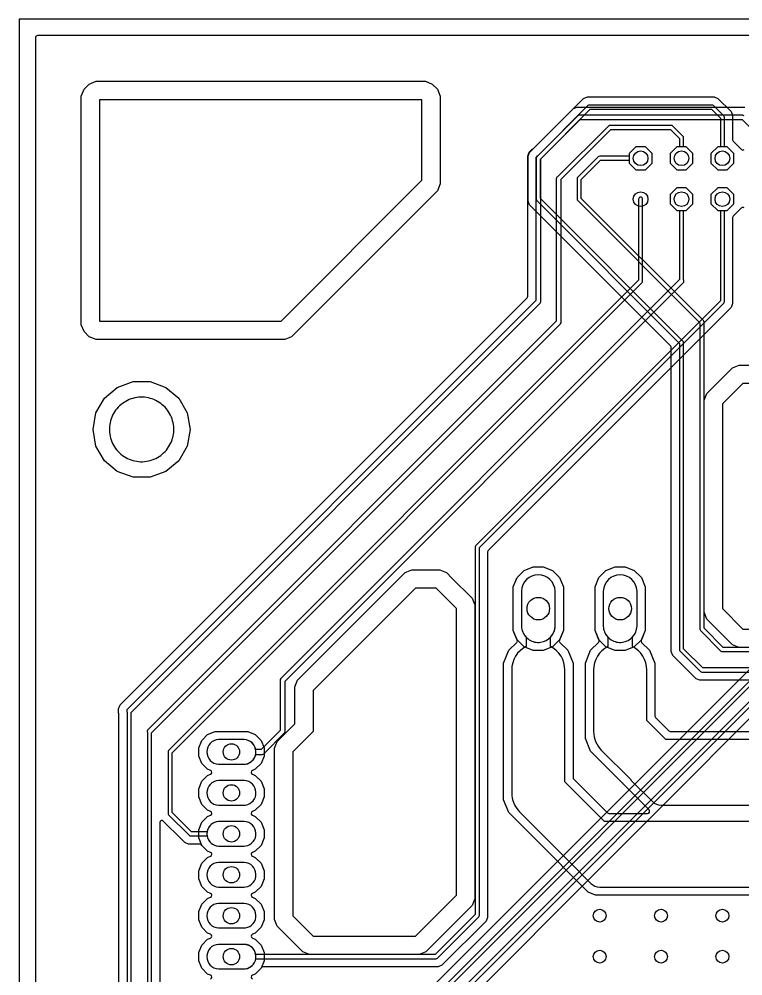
# Model space of a CAD drawing. Header units: millimetres. Extents: x 30 to 140, y 53 to 175.
# Drawn here: x 30 to 74.9, y 115.6 to 175 of the extents above; entities that cross this region are included whole.
import ezdxf

# ---------------------------------------------------------------- set-up
doc = ezdxf.new("R2010")
doc.units = ezdxf.units.MM

msp = doc.modelspace()

# ---------------------------------------------------------------- linework, layer by layer
at = {"layer": '16_copper'}
for points in [[(100.389, 173.984), (31.143, 173.984, 0.414214), (31.016, 173.857), (31.016, 54.143, 0.414214)], [(84.774, 133.985), (72.264, 133.985), (72.03, 134.082), (70.582, 135.53), (70.485, 135.764), (70.485, 154.624, 0.198912), (70.448, 154.714), (61.888, 163.274), (61.888, 163.274), (61.692, 163.47), (61.595, 163.704), (61.595, 166.496), (61.692, 166.73), (61.888, 166.926), (61.888, 166.926), (64.214, 169.252), (64.214, 169.252), (64.41, 169.448), (64.644, 169.545), (75.056, 169.545)], [(75.02, 169, 0.198912), (74.93, 169.037), (64.77, 169.037, 0.198912), (64.68, 169), (62.14, 166.46, 0.198912), (62.103, 166.37), (62.103, 163.83, 0.198912), (62.14, 163.74), (70.993, 154.887), (70.993, 135.89, 0.198912), (71.03, 135.8), (72.3, 134.53, 0.198912), (72.39, 134.493), (85.037, 134.493)], [(85.09, 134.747), (72.443, 134.747), (71.247, 135.943), (71.247, 154.94, 0.198912), (71.21, 155.03), (62.357, 163.883), (62.357, 166.317), (64.823, 168.783), (74.877, 168.783), (76.073, 167.587)], [(86.36, 136.017), (73.713, 136.017), (72.517, 137.213), (72.517, 156.21, 0.198912), (72.48, 156.3), (64.897, 163.883), (64.897, 165.047), (66.093, 166.243), (67.869, 166.243), (67.869, 166.075), (68.285, 165.659), (68.875, 165.659), (69.291, 166.075), (69.291, 166.665), (68.875, 167.081), (68.285, 167.081), (67.869, 166.665), (67.869, 166.497), (66.04, 166.497, 0.198912), (65.95, 166.46), (64.68, 165.19, 0.198912), (64.643, 165.1), (64.643, 163.83, 0.198912), (64.68, 163.74), (72.263, 156.157), (72.263, 137.16, 0.198912), (72.3, 137.07), (73.57, 135.8, 0.198912), (73.66, 135.763), (86.307, 135.763)], [(79.755, 120.65), (65.787, 120.65), (65.321, 120.843), (63.693, 122.471, 0.09391), (63.666, 122.51), (62.922, 123.255), (60.4, 125.777), (60.071, 126.571), (60.071, 135.049), (60.4, 135.843), (60.895, 136.338, 0.303342), (60.921, 136.478), (60.674, 137.073), (60.674, 139.787), (60.911, 140.359), (61.349, 140.797), (61.921, 141.033), (62.539, 141.033), (63.111, 140.797), (63.549, 140.359), (63.786, 139.787), (63.786, 137.073), (63.54, 136.48, 0.312739), (63.565, 136.338), (64.06, 135.843), (64.389, 135.049), (64.389, 127.947, 0.198912), (64.426, 127.857), (66.516, 125.767, 0.198912), (66.606, 125.73), (69.017, 125.73, 0.668179), (69.107, 125.947), (67.503, 127.551, 0.093912), (67.476, 127.59), (65.48, 129.587), (65.151, 130.381), (65.151, 135.049), (65.48, 135.843), (65.975, 136.338, 0.303342), (66.001, 136.478), (65.754, 137.073), (65.754, 139.787), (65.991, 140.359), (66.429, 140.797), (67.001, 141.033), (67.619, 141.033), (68.191, 140.797), (68.629, 140.359), (68.866, 139.787), (68.866, 137.073), (68.62, 136.48, 0.312739), (68.645, 136.338), (69.14, 135.843), (69.469, 135.049), (69.469, 131.757, 0.198912), (69.506, 131.667), (70.326, 130.847, 0.198912), (70.416, 130.81), (79.755, 130.81)], [(41.882, 115.453, 0.668183), (41.882, 115.687), (41.699, 115.763), (41.341, 116.121), (41.148, 116.587), (41.148, 117.093), (41.341, 117.559), (41.699, 117.917), (41.882, 117.993, 0.668183), (41.882, 118.227), (41.699, 118.303), (41.341, 118.661), (41.148, 119.127), (41.148, 119.633), (41.341, 120.099), (41.699, 120.457), (41.882, 120.533, 0.668183), (41.882, 120.767), (41.699, 120.843), (41.341, 121.201), (41.148, 121.667), (41.148, 122.173), (41.341, 122.639), (41.699, 122.997), (41.882, 123.073, 0.668183), (41.882, 123.307), (41.699, 123.383), (41.341, 123.741), (41.148, 124.207), (41.148, 124.713), (41.341, 125.179), (41.699, 125.537), (41.882, 125.613, 0.668183), (41.882, 125.847), (41.699, 125.923), (41.341, 126.281), (41.148, 126.747), (41.148, 127.253), (41.341, 127.719), (41.699, 128.077), (41.882, 128.153, 0.668183), (41.882, 128.387), (41.699, 128.463), (41.341, 128.821), (41.148, 129.287), (41.148, 129.793), (41.341, 130.259), (41.699, 130.617), (42.165, 130.81), (44.195, 130.81), (44.661, 130.617), (45.019, 130.259), (45.212, 129.793), (45.212, 129.287), (45.019, 128.821), (44.661, 128.463), (44.478, 128.387, 0.668183), (44.478, 128.153), (44.661, 128.077), (45.019, 127.719), (45.212, 127.253), (45.212, 126.747), (45.019, 126.281), (44.661, 125.923), (44.478, 125.847, 0.668183), (44.478, 125.613), (44.661, 125.537), (45.019, 125.179), (45.212, 124.713), (45.212, 124.207), (45.019, 123.741), (44.661, 123.383), (44.478, 123.307, 0.668183), (44.478, 123.073), (44.661, 122.997), (45.019, 122.639), (45.212, 122.173), (45.212, 121.667), (45.019, 121.201), (44.661, 120.843), (44.478, 120.767, 0.668183), (44.478, 120.533), (44.661, 120.457), (45.019, 120.099), (45.212, 119.633), (45.212, 119.127), (45.019, 118.661), (44.661, 118.303), (44.478, 118.227, 0.668183), (44.478, 117.993), (44.661, 117.917), (45.019, 117.559), (45.212, 117.093), (45.212, 116.587), (45.019, 116.121), (44.661, 115.763), (44.478, 115.687, 0.668183), (44.478, 115.453)]]:
    msp.add_lwpolyline(points, format="xyb", dxfattribs=at)
for points in [[(34.773, 155.127), (34.353, 155.301), (34.031, 155.623), (33.857, 156.043), (33.857, 170.227), (34.031, 170.647), (34.353, 170.969), (34.773, 171.143), (55.227, 171.143), (55.647, 170.969), (55.969, 170.647), (56.143, 170.227), (56.143, 164.773), (55.969, 164.353), (46.917, 155.301), (46.497, 155.127)], [(71.831, 166.075), (71.831, 166.665), (71.415, 167.081), (70.825, 167.081), (70.409, 166.665), (70.409, 166.075), (70.825, 165.659), (71.415, 165.659)], [(74.371, 166.075), (74.371, 166.665), (73.955, 167.081), (73.365, 167.081), (72.949, 166.665), (72.949, 166.075), (73.365, 165.659), (73.955, 165.659)], [(71.831, 163.535), (71.831, 164.125), (71.415, 164.541), (70.825, 164.541), (70.409, 164.125), (70.409, 163.535), (70.825, 163.119), (71.415, 163.119)], [(74.371, 163.535), (74.371, 164.125), (73.955, 164.541), (73.365, 164.541), (72.949, 164.125), (72.949, 163.535), (73.365, 163.119), (73.955, 163.119)], [(37.078, 146.577), (36.095, 146.935), (35.293, 147.608), (34.769, 148.515), (34.587, 149.546), (34.769, 150.577), (35.293, 151.484), (36.095, 152.157), (37.078, 152.515), (38.125, 152.515), (39.109, 152.157), (39.911, 151.484), (40.435, 150.577), (40.616, 149.546), (40.435, 148.515), (39.911, 147.608), (39.109, 146.935), (38.125, 146.577)]]:
    msp.add_lwpolyline(points, close=True, dxfattribs=at)
for points in [[(48.033, 116.967), (47.613, 117.141), (47.273, 117.48), (47.273, 117.48), (46.021, 118.733), (45.847, 119.153), (45.847, 129.767), (46.021, 130.187), (47.08, 131.246, 0.198912), (47.117, 131.336), (47.117, 133.577), (47.291, 133.997), (53.963, 140.669), (54.383, 140.843), (56.107, 140.843), (56.527, 140.669), (56.867, 140.33), (56.867, 140.33), (58.119, 139.077), (58.293, 138.657), (58.293, 120.423), (58.119, 120.003), (55.257, 117.141), (54.837, 116.967)], [(63.881, 127.684), (63.881, 134.62, 0.279687), (62.992, 136.084), (62.992, 136.663, 0.180228), (63.278, 137.337), (63.278, 139.523, 0.957291), (61.182, 139.523), (61.182, 137.337, 0.180228), (61.468, 136.663), (61.468, 136.084, 0.279681), (60.579, 134.62), (60.579, 127, 0.198912), (61.063, 125.833), (64.155, 122.74, 0.038456), (64.231, 122.651), (65.501, 121.381, 0.198912), (66.04, 121.158), (79.539, 121.158, 0.975753), (79.502, 122.682), (79.502, 123.698, 0.975753), (79.539, 125.222), (66.343, 125.222)], [(68.961, 131.494), (68.961, 134.62, 0.279687), (68.072, 136.084), (68.072, 136.663, 0.180228), (68.358, 137.337), (68.358, 139.523, 0.957291), (66.262, 139.523), (66.262, 137.337, 0.180228), (66.548, 136.663), (66.548, 136.084, 0.279681), (65.659, 134.62), (65.659, 130.81, 0.198912), (66.143, 129.643), (67.965, 127.82, 0.038456), (68.041, 127.731), (69.311, 126.461, 0.198912), (69.85, 126.238), (79.539, 126.238, 0.975753), (79.502, 127.762), (79.502, 128.778, 0.975753), (79.539, 130.302), (70.153, 130.302)], [(44.054, 128.785, 0.906347), (43.979, 130.302), (42.381, 130.302, 0.95208), (42.381, 128.778), (43.979, 128.778)], [(44.054, 126.245, 0.906347), (43.979, 127.762), (42.381, 127.762, 0.95208), (42.381, 126.238), (43.979, 126.238)], [(44.054, 123.705, 0.906347), (43.979, 125.222), (42.381, 125.222, 0.95208), (42.381, 123.698), (43.979, 123.698)], [(44.054, 121.165, 0.906347), (43.979, 122.682), (42.381, 122.682, 0.95208), (42.381, 121.158), (43.979, 121.158)], [(44.054, 118.625, 0.906347), (43.979, 120.142), (42.381, 120.142, 0.95208), (42.381, 118.618), (43.979, 118.618)], [(44.054, 116.085, 0.906347), (43.979, 117.602), (42.381, 117.602, 0.95208), (42.381, 116.078), (43.979, 116.078)]]:
    msp.add_lwpolyline(points, format="xyb", close=True, dxfattribs=at)
at = {"layer": '1_copper'}
for points in [[(78.799, 173.984), (31.143, 173.984, 0.414214), (31.016, 173.857), (31.016, 54.143, 0.414214)], [(36.195, 105.284), (36.195, 131.862, 0.055544), (36.192, 131.89), (36.187, 131.903, 0.084525), (36.17, 131.949), (36.17, 132.211), (36.27, 132.454), (61.532, 157.716, 0.198912), (61.57, 157.806), (61.57, 166.501), (61.67, 166.744), (61.856, 166.93, 0.178289), (61.935, 166.973), (64.849, 169.887), (65.045, 170.083), (65.279, 170.18), (73.151, 170.18), (73.385, 170.083), (74.198, 169.27), (74.295, 169.036), (74.295, 167.512, 0.198912), (74.332, 167.422), (74.84, 166.914, 0.414214), (75.02, 166.914)], [(36.957, 105.463), (36.957, 131.991), (62.338, 157.372, 0.198912), (62.382, 157.48), (62.382, 166.343), (65.458, 169.418), (72.972, 169.418), (73.533, 168.857), (73.533, 167.081), (73.365, 167.081), (72.949, 166.665), (72.949, 166.075), (73.365, 165.659), (73.955, 165.659), (74.371, 166.075), (74.371, 166.665), (73.955, 167.081), (73.787, 167.081), (73.787, 168.91, 0.198912), (73.75, 169), (73.115, 169.635, 0.198912), (73.025, 169.672), (65.405, 169.672, 0.198912), (65.315, 169.635), (62.199, 166.519), (62.192, 166.518, 0.342029), (62.078, 166.37), (62.078, 157.543), (36.722, 132.188, 0.313608), (36.691, 132.016), (36.703, 131.997), (36.703, 105.41, 0.198912)], [(38.227, 106.733), (38.227, 130.721), (63.608, 156.102, 0.198912), (63.652, 156.21), (63.652, 165.073), (66.728, 168.148), (70.432, 168.148), (70.993, 167.587), (70.993, 167.081), (70.825, 167.081), (70.409, 166.665), (70.409, 166.075), (70.825, 165.659), (71.415, 165.659), (71.831, 166.075), (71.831, 166.665), (71.415, 167.081), (71.247, 167.081), (71.247, 167.64, 0.198912), (71.21, 167.73), (70.575, 168.365, 0.198912), (70.485, 168.402), (66.675, 168.402, 0.198912), (66.585, 168.365), (63.469, 165.249), (63.462, 165.248, 0.342029), (63.348, 165.1), (63.348, 156.273), (37.992, 130.918, 0.313608), (37.961, 130.746), (37.973, 130.727), (37.973, 106.68, 0.198912)], [(75.02, 163.286, 0.414214), (74.84, 163.286), (74.332, 162.778, 0.198912), (74.295, 162.688), (74.295, 157.354), (74.198, 157.12), (59.118, 142.04, 0.198912), (59.08, 141.95), (59.08, 119.279), (58.984, 119.046), (56.24, 116.302), (56.006, 116.205), (45.138, 116.205, 0.064109), (45.106, 116.201), (45.095, 116.197, 0.195989), (45.019, 116.121), (44.661, 115.763), (44.478, 115.687, 0.668183), (44.478, 115.453)], [(95.885, 106.716), (95.885, 136.59, 0.668179), (95.668, 136.68), (93.901, 134.913), (93.705, 134.717), (93.471, 134.62), (78.421, 134.62, 0.198912), (78.331, 134.583), (56.552, 112.804, 0.198912)], [(77.38, 135.98), (54.52, 113.12, 0.198912)], [(54.072, 113.39), (76.482, 135.8, 0.668179)], [(78.015, 135.345), (55.79, 113.12, 0.198912)], [(41.882, 115.453, 0.668183), (41.882, 115.687), (41.699, 115.763), (41.341, 116.121), (41.148, 116.587), (41.148, 117.093), (41.341, 117.559), (41.699, 117.917), (41.882, 117.993, 0.668183), (41.882, 118.227), (41.699, 118.303), (41.341, 118.661), (41.148, 119.127), (41.148, 119.633), (41.341, 120.099), (41.699, 120.457), (41.882, 120.533, 0.668183), (41.882, 120.767), (41.699, 120.843), (41.341, 121.201), (41.148, 121.667), (41.148, 122.173), (41.341, 122.639), (41.699, 122.997), (41.882, 123.073, 0.668183), (41.882, 123.307), (41.699, 123.383), (41.341, 123.741, 0.317344), (41.222, 123.825), (40.514, 123.825), (40.28, 123.922), (40.084, 124.118), (38.952, 125.25, 0.668179), (38.735, 125.16), (38.735, 106.996, 0.198912)]]:
    msp.add_lwpolyline(points, format="xyb", dxfattribs=at)
for points in [[(34.773, 155.127), (34.353, 155.301), (34.031, 155.623), (33.857, 156.043), (33.857, 170.227), (34.031, 170.647), (34.353, 170.969), (34.773, 171.143), (55.227, 171.143), (55.647, 170.969), (55.969, 170.647), (56.143, 170.227), (56.143, 164.773), (55.969, 164.353), (46.917, 155.301), (46.497, 155.127)], [(69.291, 166.075), (69.291, 166.665), (68.875, 167.081), (68.285, 167.081), (67.869, 166.665), (67.869, 166.075), (68.285, 165.659), (68.875, 165.659)], [(37.078, 146.577), (36.095, 146.935), (35.293, 147.608), (34.769, 148.515), (34.587, 149.546), (34.769, 150.577), (35.293, 151.484), (36.095, 152.157), (37.078, 152.515), (38.125, 152.515), (39.109, 152.157), (39.911, 151.484), (40.435, 150.577), (40.616, 149.546), (40.435, 148.515), (39.911, 147.608), (39.109, 146.935), (38.125, 146.577)], [(61.921, 135.827), (61.349, 136.063), (60.911, 136.501), (60.674, 137.073), (60.674, 139.787), (60.911, 140.359), (61.349, 140.797), (61.921, 141.033), (62.539, 141.033), (63.111, 140.797), (63.549, 140.359), (63.786, 139.787), (63.786, 137.073), (63.549, 136.501), (63.111, 136.063), (62.539, 135.827)], [(67.001, 135.827), (66.429, 136.063), (65.991, 136.501), (65.754, 137.073), (65.754, 139.787), (65.991, 140.359), (66.429, 140.797), (67.001, 141.033), (67.619, 141.033), (68.191, 140.797), (68.629, 140.359), (68.866, 139.787), (68.866, 137.073), (68.629, 136.501), (68.191, 136.063), (67.619, 135.827)]]:
    msp.add_lwpolyline(points, close=True, dxfattribs=at)
for points in [[(44.054, 128.785, 0.315422), (44.689, 129.388), (45.085, 129.388, 0.198912), (45.193, 129.432), (46.463, 130.702, 0.198912), (46.507, 130.81), (46.507, 133.922), (71.228, 158.642, 0.313608), (71.259, 158.814), (71.247, 158.833), (71.247, 163.119), (71.415, 163.119), (71.831, 163.535), (71.831, 164.125), (71.415, 164.541), (70.825, 164.541), (70.409, 164.125), (70.409, 163.535), (70.825, 163.119), (70.993, 163.119), (70.993, 158.839), (46.247, 134.093, 0.198912), (46.203, 133.985), (46.203, 130.873), (45.022, 129.692), (44.689, 129.692, 0.342624), (43.979, 130.302), (42.381, 130.302, 0.95208), (42.381, 128.778), (43.979, 128.778)], [(44.054, 116.085, 0.324787), (44.694, 116.713), (55.88, 116.713, 0.198912), (55.97, 116.75), (58.535, 119.316, 0.198912), (58.572, 119.405), (58.572, 142.213), (73.75, 157.39, 0.198912), (73.787, 157.48), (73.787, 163.119), (73.955, 163.119), (74.371, 163.535), (74.371, 164.125), (73.955, 164.541), (73.365, 164.541), (72.949, 164.125), (72.949, 163.535), (73.365, 163.119), (73.533, 163.119), (73.533, 157.533), (58.356, 142.355, 0.198912), (58.318, 142.265), (58.318, 119.458), (55.827, 116.967), (44.694, 116.967, 0.352144), (43.979, 117.602), (42.381, 117.602, 0.95208), (42.381, 116.078), (43.979, 116.078)], [(44.054, 123.705, 0.906347), (43.979, 125.222), (42.381, 125.222, 0.352144), (41.666, 124.587), (40.693, 124.587), (39.497, 125.783), (39.497, 129.487), (68.67, 158.66, 0.198912), (68.707, 158.75), (68.707, 163.83, 1), (68.453, 163.83), (68.453, 158.803), (39.28, 129.63, 0.198912), (39.243, 129.54), (39.243, 125.73, 0.198912), (39.28, 125.64), (40.55, 124.37, 0.198912), (40.64, 124.333), (41.666, 124.333, 0.352144), (42.381, 123.698), (43.979, 123.698)], [(62.367, 136.342, 0.363969), (63.278, 137.337), (63.278, 139.523, 0.957291), (61.182, 139.523), (61.182, 137.337), (61.19, 137.245), (61.206, 137.155), (61.23, 137.067), (61.261, 136.981), (61.3, 136.898), (61.345, 136.819), (61.398, 136.744), (61.457, 136.674), (61.521, 136.609), (61.592, 136.55), (61.667, 136.498), (61.746, 136.452), (61.829, 136.413), (61.915, 136.382), (62.003, 136.358), (62.093, 136.342), (62.184, 136.335), (62.276, 136.335)], [(67.447, 136.342, 0.363969), (68.358, 137.337), (68.358, 139.523, 0.957291), (66.262, 139.523), (66.262, 137.337), (66.27, 137.245), (66.286, 137.155), (66.31, 137.067), (66.341, 136.981), (66.38, 136.898), (66.425, 136.819), (66.478, 136.744), (66.537, 136.674), (66.601, 136.609), (66.672, 136.55), (66.747, 136.498), (66.826, 136.452), (66.909, 136.413), (66.995, 136.382), (67.083, 136.358), (67.173, 136.342), (67.264, 136.335), (67.356, 136.335)], [(44.054, 126.245, 0.906347), (43.979, 127.762), (42.381, 127.762, 0.95208), (42.381, 126.238), (43.979, 126.238)], [(44.054, 121.165, 0.906347), (43.979, 122.682), (42.381, 122.682, 0.95208), (42.381, 121.158), (43.979, 121.158)], [(44.054, 118.625, 0.906347), (43.979, 120.142), (42.381, 120.142, 0.95208), (42.381, 118.618), (43.979, 118.618)]]:
    msp.add_lwpolyline(points, format="xyb", close=True, dxfattribs=at)
for points in [[(76.392, 136.017), (74.703, 136.017), (74.283, 136.191), (73.943, 136.53), (73.03, 137.443), (73.03, 137.443), (72.691, 137.783), (72.517, 138.203), (72.517, 151.357), (72.691, 151.777), (74.283, 153.369), (74.703, 153.543), (91.667, 153.543)], [(54.737, 112.977), (77.523, 135.763)], [(56.007, 112.977), (78.158, 135.128)]]:
    msp.add_lwpolyline(points, dxfattribs=at)
at = {"layer": 'drills_PTH'}
for centre, radius in [((68.58, 166.37), 0.457), ((71.12, 166.37), 0.457), ((73.66, 166.37), 0.457), ((68.58, 163.83), 0.457), ((71.12, 163.83), 0.457), ((73.66, 163.83), 0.457), ((62.23, 138.43), 0.699), ((67.31, 138.43), 0.699), ((43.18, 129.54), 0.508), ((43.18, 127), 0.508), ((43.18, 124.46), 0.508), ((43.18, 121.92), 0.508), ((43.18, 119.38), 0.508), ((43.18, 116.84), 0.508)]:
    msp.add_circle(centre, radius, dxfattribs=at)
at = {"layer": 'drills_via_1_16'}
for centre in [(66.04, 119.38), (69.85, 119.38), (73.66, 119.38), (66.04, 116.84), (69.85, 116.84), (73.66, 116.84)]:
    msp.add_circle(centre, 0.4, dxfattribs=at)
at = {"layer": 'holes'}
for points in [[(35, 156.27), (46.27, 156.27), (55, 165), (55, 170), (35, 170), (35, 156.27)], [(73.66, 138.43), (74.93, 137.16), (91.44, 137.16), (92.71, 138.43), (92.71, 151.13), (91.44, 152.4), (74.93, 152.4), (73.66, 151.13), (73.66, 138.43)], [(39.602, 149.486), (39.602, 149.607), (39.595, 149.727), (39.58, 149.847), (39.558, 149.966), (39.529, 150.083), (39.493, 150.199), (39.451, 150.312), (39.401, 150.422), (39.345, 150.529), (39.282, 150.632), (39.214, 150.732), (39.139, 150.827), (39.059, 150.918), (38.973, 151.003), (38.883, 151.083), (38.788, 151.158), (38.688, 151.226), (38.585, 151.289), (38.478, 151.345), (38.368, 151.395), (38.255, 151.438), (38.139, 151.474), (38.022, 151.502), (37.903, 151.524), (37.783, 151.539), (37.662, 151.546), (37.541, 151.546), (37.421, 151.539), (37.301, 151.524), (37.182, 151.502), (37.065, 151.474), (36.949, 151.438), (36.836, 151.395), (36.726, 151.345), (36.619, 151.289), (36.516, 151.226), (36.416, 151.158), (36.321, 151.083), (36.23, 151.003), (36.145, 150.918), (36.065, 150.827), (35.99, 150.732), (35.922, 150.632), (35.859, 150.529), (35.803, 150.422), (35.753, 150.312), (35.71, 150.199), (35.674, 150.083), (35.646, 149.966), (35.624, 149.847), (35.609, 149.727), (35.602, 149.607), (35.602, 149.486), (35.609, 149.365), (35.624, 149.245), (35.646, 149.126), (35.674, 149.009), (35.71, 148.893), (35.753, 148.78), (35.803, 148.67), (35.859, 148.563), (35.922, 148.46), (35.99, 148.36), (36.065, 148.265), (36.145, 148.175), (36.23, 148.089), (36.321, 148.009), (36.416, 147.934), (36.516, 147.866), (36.619, 147.803), (36.726, 147.747), (36.836, 147.697), (36.949, 147.655), (37.065, 147.619), (37.182, 147.59), (37.301, 147.568), (37.421, 147.553), (37.541, 147.546), (37.662, 147.546), (37.783, 147.553), (37.903, 147.568), (38.022, 147.59), (38.139, 147.619), (38.255, 147.655), (38.368, 147.697), (38.478, 147.747), (38.585, 147.803), (38.688, 147.866), (38.788, 147.934), (38.883, 148.009), (38.973, 148.089), (39.059, 148.175), (39.139, 148.265), (39.214, 148.36), (39.282, 148.46), (39.345, 148.563), (39.401, 148.67), (39.451, 148.78), (39.493, 148.893), (39.529, 149.009), (39.558, 149.126), (39.58, 149.245), (39.595, 149.365), (39.602, 149.486)], [(46.99, 119.38), (48.26, 118.11), (54.61, 118.11), (57.15, 120.65), (57.15, 138.43), (55.88, 139.7), (54.61, 139.7), (48.26, 133.35), (48.26, 130.81), (46.99, 129.54), (46.99, 119.38)]]:
    msp.add_lwpolyline(points, close=True, dxfattribs=at)
at = {"layer": 'outline'}
msp.add_lwpolyline([(30, 53), (140, 53), (140, 175), (30, 175), (30, 53)], close=True, dxfattribs=at)

doc.saveas('drawing.dxf')
